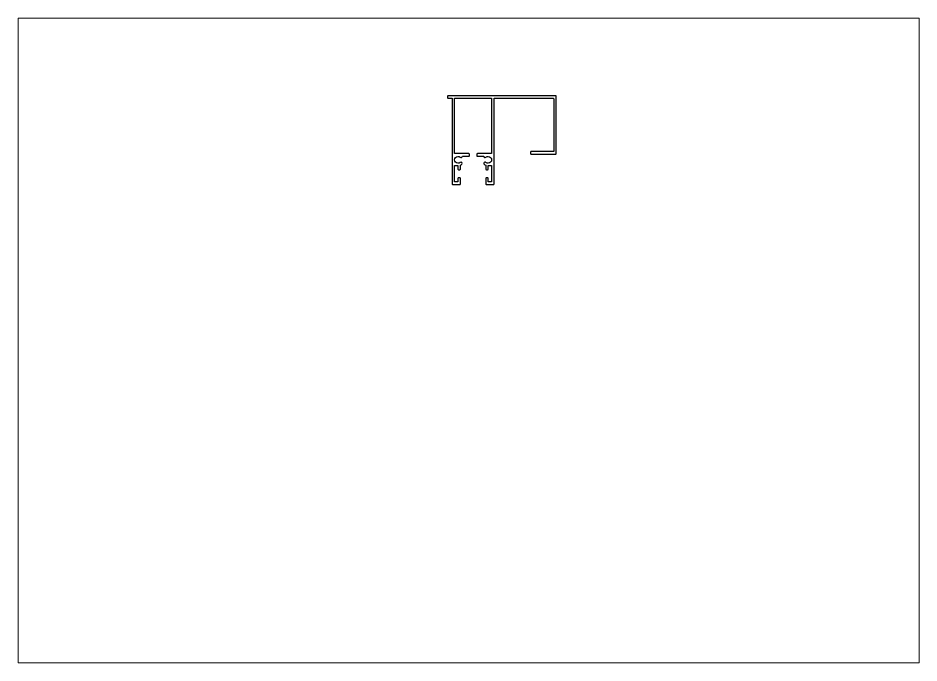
# Paper-space layout 'Layout1' of a CAD drawing. Extents: x 0 to 12.4, y 0 to 8.9.
# The model-space entities are those that its viewports show. They can reach past a viewport. Long polylines and large blocks are cut down to what shows.
import ezdxf

# ---------------------------------------------------------------- set-up
doc = ezdxf.new("R2010")
doc.units = 0
doc.header["$LTSCALE"] = 1.5
doc.layers.get('0').update_dxf_attribs({"linetype": 'CONTINUOUS'})
doc.layers.add('ANA', color=1, linetype='CONTINUOUS')

msp = doc.modelspace()

# ---------------------------------------------------------------- linework, layer by layer
at = {"layer": 'ANA'}
msp.add_line((-510.85, -9.49), (-509.25, -9.49), dxfattribs=at)
msp.add_lwpolyline([(-492.35, -33.19), (-498.4, -33.19, 0.414214), (-498.7, -33.49), (-498.7, -33.99, 0.414214), (-498.4, -34.29), (-495.65, -34.29, 0.670458), (-494.74, -34.74, -2.21525), (-494.74, -36.92, 1), (-495.46, -37.74, 0.072744), (-494.85, -38.14), (-494.85, -39.74, 0.414214), (-494.55, -40.04), (-494.05, -40.04, 0.414214), (-493.75, -39.74), (-493.75, -38.29), (-492.35, -38.29), (-492.35, -45.29), (-493.75, -45.29), (-493.75, -43.84, 0.414214), (-494.05, -43.54), (-494.55, -43.54, 0.414214), (-494.85, -43.84), (-494.85, -46.09, 0.414214), (-494.55, -46.39), (-491.55, -46.39, 0.414214), (-491.25, -46.09), (-491.25, -9.49), (-466.05, -9.49, -0.414214), (-465.75, -9.79), (-465.75, -32.29), (-475.35, -32.29, 0.414214), (-475.65, -32.59), (-475.65, -33.09, 0.414214), (-475.35, -33.39), (-464.95, -33.39, 0.414214), (-464.65, -33.09), (-464.65, -8.69, 0.414214), (-464.95, -8.39), (-510.85, -8.39, 0.414214), (-511.15, -8.69), (-511.15, -9.19, 0.414214), (-510.85, -9.49), (-509.25, -9.49), (-509.25, -46.09, 0.414214), (-508.95, -46.39), (-505.95, -46.39, 0.414214), (-505.65, -46.09), (-505.65, -43.84, 0.414214), (-505.95, -43.54), (-506.45, -43.54, 0.414214), (-506.75, -43.84), (-506.75, -45.29), (-508.15, -45.29), (-508.15, -38.29), (-506.75, -38.29), (-506.75, -39.74, 0.414214), (-506.45, -40.04), (-505.95, -40.04, 0.414214), (-505.65, -39.74), (-505.65, -38.14, 0.072744), (-505.03, -37.74, 1), (-505.76, -36.92, -2.21525), (-505.76, -34.74, 0.670458), (-504.84, -34.29), (-502.1, -34.29, 0.414214), (-501.8, -33.99), (-501.8, -33.49, 0.414214), (-502.1, -33.19), (-508.15, -33.19), (-508.15, -9.49), (-492.35, -9.49)], format="xyb", close=True, dxfattribs=at)

psp = doc.layouts.get("Layout1")

# ---------------------------------------------------------------- viewports
at = {"layer": '0'}
psp.add_viewport(center=(6.202, 4.435), size=(12.401, 8.8772), view_center_point=(-502.187, -113.117), view_height=275.91753, dxfattribs=at)

doc.saveas('drawing.dxf')
